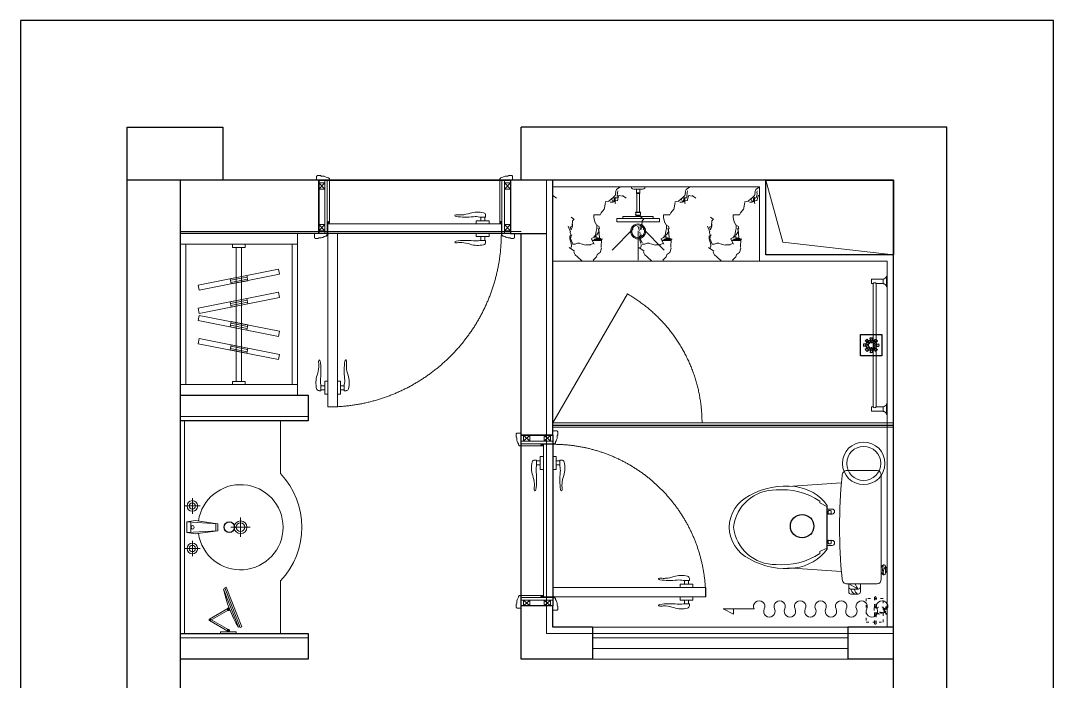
# Model space of a CAD drawing. Header units: millimetres. Extents: x 3162 to 221128, y -144913 to 11496.
# Drawn here: x 47047 to 51897, y -61372 to -58268 of the extents above; entities that cross this region are included whole.
import ezdxf
from ezdxf.xclip import XClip

# ---------------------------------------------------------------- set-up
doc = ezdxf.new("R2010")
doc.units = ezdxf.units.MM
doc.header["$LTSCALE"] = 10
doc.header["$XCLIPFRAME"] = 2
for name, pattern in [('ACAD_ISO03W100', [30, 12, -18]), ('DASH', [8.89, 6.35, -2.54]), ('DOTE', [61.468, 50.8, -5.08, 0.508, -5.08]), ('HIDDEN', [9.525, 6.35, -3.175])]:
    doc.linetypes.add(name, pattern=pattern)
doc.layers.get('Defpoints').update_dxf_attribs({"color": 250})
for name, color, linetype, lineweight in [('FC-Doorsill【门槛线】', 8, 'Continuous', 0), ('FC-Material【地坪分割线】', 138, 'Continuous', 0), ('FF-Complete【墙体完成线】', 6, 'Continuous', 0), ('FF-Curtain【平面窗帘】', 32, 'Continuous', 0), ('FF-Door【门】', 51, 'Continuous', 0), ('FF-FIXT【洁具】', 31, 'Continuous', 0), ('FF-MT【门套】', 20, 'Continuous', 0), ('FF-Win【窗】', 132, 'Continuous', 0), ('FF-【活动成品家具】', 51, 'Continuous', 0), ('Fine【细线】', 250, 'Continuous', 0), ('Hidden【虚线】', 136, 'DASH', 0)]:
    doc.layers.add(name, color=color, linetype=linetype, lineweight=lineweight)
for name, color, linetype in [('SYMBOL【符号】', 136, 'Continuous'), ('WALL_NEW【新建墙体】', 4, 'Continuous'), ('WALL【墙体】', 7, 'Continuous'), ('图层5', 251, 'Continuous'), ('屋面', 4, 'Continuous')]:
    doc.layers.add(name, color=color, linetype=linetype)

# ---------------------------------------------------------------- blocks, each defined once
blk = doc.blocks.new('马桶平面15')
at = {"color": 251}
for p, q in [((-164.1, 735.1), (-187.7, 735.1)), ((-182.4, 735.2), (-182.4, 743.3)), ((-175.9, 735.1), (-175.9, 743.3)), ((-168.6, 743.3), (-168.6, 735.1))]:
    blk.add_line(p, q, dxfattribs=at)
for points in [[(-171.3, 714.9, 0.288575), (-152.8, 725.1, 0.464141), (-158.6, 735.1), (-164.1, 735.1), (-164.1, 743.3), (-187.7, 743.3), (-187.7, 743.3), (-187.7, 735.1), (-193.2, 735.1, 0.464141), (-199, 725.1, 0.288575), (-180.5, 714.9)], [(-61.5, 462.9), (-61.5, 484.4, -1), (-38, 484.4), (-38, 480.5)], [(109.7, 462.9), (109.7, 484.4, 1), (86.2, 484.4), (86.2, 480.5)], [(26.7, 460.2), (121.9, 460.2), (138.7, 426.6), (147.1, 426.6, -0.17108), (199.3, 221.2, -0.383832), (24.1, 20.6, -0.383832), (-151.1, 221.2, -0.17108), (-98.9, 426.6), (-90.5, 426.6), (-73.7, 460.2), (121.9, 460.2)]]:
    blk.add_lwpolyline(points, format="xyb", dxfattribs=at)
for points in [[(24.1, 519.2, -0.023855), (-216.9, 530.8, -0.42765), (-242.5, 555.3), (-242.5, 695.1, -0.382307), (-220.4, 714.9), (24.1, 714.9), (268.6, 714.9, -0.382307), (290.7, 695.1), (290.7, 555.3, -0.42765), (265.1, 530.8, -0.023855)], [(24.1, 0, -0.272339), (-125.1, 96, -0.163159), (-166.6, 310.4, -0.20934), (-78.5, 461.5), (24.1, 461.5), (126.7, 461.5, -0.20934), (214.8, 310.4, -0.163159), (173.3, 96, -0.272339)]]:
    blk.add_lwpolyline(points, format="xyb", close=True)
for points in [[(-242.5, 617.1), (-242.5, 562.2), (-279.9, 562.2, -0.414214), (-289.9, 572.2), (-289.9, 607.1, -0.414214), (-279.9, 617.1)], [(-242.5, 617.1), (-242.5, 562.2), (-256.2, 562.2, -0.414214), (-266.2, 572.2), (-266.2, 607.1, -0.414214), (-256.2, 617.1)], [(-54.5, 475.5), (-54.5, 470.3, 0.414214), (-49.5, 465.3), (-38.7, 465.3, 0.58538), (-38.5, 470.3), (-38.5, 475.5, 0.58538), (-38.7, 480.5), (-49.5, 480.5, 0.414214)], [(102.7, 475.5), (102.7, 470.3, -0.414214), (97.7, 465.3), (86.9, 465.3, -0.58538), (86.7, 470.3), (86.7, 475.5, -0.58538), (86.9, 480.5), (97.7, 480.5, -0.414214)]]:
    blk.add_lwpolyline(points, format="xyb", close=True, dxfattribs=at)
for points in [[(-184.4, 527.9), (-167.1, 275.7)], [(232.6, 527.9), (215.3, 275.7)]]:
    blk.add_lwpolyline(points)
for centre, radius, start, end in [((-185.1, 755.7), 31.4, 242.8818, 319.142), ((-173.5, 774.1), 53.1, 240.7977, 292.8926), ((-262.7, 600.1), 28.1, 165.5916, 262.7603), ((-267.7, 612.3), 22.8, 193.4235, 273.8412), ((-231.7, 638.1), 46.4, 221.9148, 256.4413), ((180.7, 814.1), 492.5, 204.8643, 210.765)]:
    blk.add_arc(centre, radius, start, end, dxfattribs=at)
blk = doc.blocks.new('花洒平面')
at = {"color": 8}
for p, q in [((0, 207.8), (0, 345.7)), ((-23.2, 198.2), (-122.7, 297.6)), ((23.2, 198.2), (122.7, 297.6)), ((100, 150), (-100, 150)), ((11, 121.4), (-11, 121.4)), ((10, 139.4), (-10, 139.4)), ((9.5, 133.4), (-9.5, 133.4)), ((7.6, 138.4), (-7.5, 138.4)), ((6, 119.4), (-6, 119.4)), ((-8.5, 12), (8.5, 12)), ((-6.5, 32), (6.5, 32))]:
    blk.add_line(p, q, dxfattribs=at)
blk.add_lwpolyline([(11, 131.4, 0.992115), (11, 133.4), (9.5, 133.4, 0.130917), (7.6, 138.4), (9.5, 138.4, 0.413995), (10, 139.4), (71.3, 139.4), (71.3, 150), (100, 150), (100, 165), (-100, 165), (-100, 150), (-71.3, 150), (-71.3, 139.4), (-10, 139.4, 0.413995), (-9.5, 138.4), (-7.5, 138.4, 0.130917), (-9.5, 133.4), (-11, 133.4, 0.992115), (-11, 131.4, 0.003958), (-11, 131.4, 0.080962), (-11, 121.4, 1), (-11, 119.4), (-6, 119.4), (-6, 32), (-6.5, 32, 0.414214), (-8.5, 30), (-8.5, 12), (-21, 12, 0.261972), (-31, 7), (-31, 0), (31, 0), (31, 7, 0.261972), (21, 12), (8.5, 12), (8.5, 30, 0.414214), (6.5, 32), (6, 32), (6, 119.4), (11, 119.4, 1), (11, 121.4, 0.080962), (11, 131.4)], format="xyb")
blk.add_lwpolyline([(8.5, 30, -0.375464), (2.6, 29, 0.238002), (-2.6, 29, -0.375464), (-8.5, 30)], format="xyb", dxfattribs=at)
for radius in [35, 30]:
    blk.add_circle((0, 210), radius, dxfattribs=at)
blk = doc.blocks.new('DOORBLK101')
blk.add_line((-0.5, 0), (0, 0.866))
at = {"color": 8, "linetype": 'HIDDEN', "ltscale": 10}
blk.add_arc((-0.5, 0), 1, 0, 60, dxfattribs=at)
blk = doc.blocks.new('海龙工具_2009110106373373')
at = {"linetype": 'ACAD_ISO03W100', "ltscale": 0.1}
for p, q in [((-16.7, 0), (16.7, 0)), ((-16.7, -5.8), (-16.7, 0)), ((16.7, -5.8), (16.7, 0)), ((-16.7, -5.8), (16.7, -5.8)), ((-9.5, -11.1), (9.5, -11.1)), ((-7.9, -13.8), (7.9, -13.8)), ((-6.9, -13.8), (-6.9, -11.1)), ((6.9, -13.8), (6.9, -11.1))]:
    blk.add_line(p, q, dxfattribs=at)
at = {"color": 8, "linetype": 'ACAD_ISO03W100', "ltscale": 0.1}
for p, q in [((-16.7, -4.4), (16.7, -4.4)), ((-6.6, -13.8), (-6.6, -11.1)), ((-6.1, -13.8), (-6.1, -11.1)), ((-2.5, -13.8), (-2.5, -11.1)), ((5.6, -13.8), (5.6, -11.1)), ((5.9, -13.8), (5.9, -11.1)), ((6.4, -13.8), (6.4, -11.1)), ((7, -33.3), (9.2, -33.3)), ((7.8, -20.3), (11.9, -22.7))]:
    blk.add_line(p, q, dxfattribs=at)
blk.add_lwpolyline([(-55.5, -96.8), (55.2, -96.8), (55.2, -17.4), (-55.5, -17.4)], close=True, dxfattribs=at)
at = {"linetype": 'ACAD_ISO03W100', "ltscale": 0.1}
for points in [[(-11.7, -43.8), (-11.7, -59.9), (11.7, -59.9), (11.7, -43.8)], [(-61.4, -51), (-17.6, -51)], [(-17.6, -57.8), (-61.4, -57.8)], [(-11.7, -49.5), (-17.6, -49.5), (-17.6, -58.8), (-11.7, -58.8)], [(11.7, -49.5), (17.6, -49.5), (17.6, -58.8), (11.7, -58.8)], [(61.4, -51), (17.6, -51)], [(17.6, -57.8), (61.4, -57.8)]]:
    blk.add_lwpolyline(points, dxfattribs=at)
at = {"color": 8, "linetype": 'ACAD_ISO03W100', "ltscale": 0.1}
for points in [[(-17.6, -56.1), (-64.4, -56.1)], [(-17.6, -56.7), (-64, -56.7)], [(17.6, -56.1), (64.4, -56.1)], [(17.6, -56.7), (64, -56.7)]]:
    blk.add_lwpolyline(points, dxfattribs=at)
at = {"linetype": 'ACAD_ISO03W100', "ltscale": 0.1}
for centre, radius, start, end in [((0, -30), 18.1, 116.1175, 63.8825), ((-20.9, -14.2), 11.8, 15.3828, 45.4987), ((20.9, -14.2), 11.8, 134.5013, 164.6172), ((-61.4, -54.4), 3.41, 90, 270), ((61.4, -54.4), 3.41, 270, 90)]:
    blk.add_arc(centre, radius, start, end, dxfattribs=at)
at = {"color": 8, "linetype": 'ACAD_ISO03W100', "ltscale": 0.1}
for centre, radius, start, end in [((-15.3, -11.8), 11.2, 3.7227, 32.4859), ((-22.2, -12.5), 18.8, 4.2436, 20.7431), ((14.7, -12.4), 11.2, 143.8042, 173.1553), ((16.9, -14.2), 11.8, 134.5013, 164.6172), ((21.6, -18.2), 16.8, 132.4216, 154.9263), ((0.7, -26.4), 9.31, 311.8793, 40.3803), ((0.9, -25.5), 11.4, 317.035, 14.508)]:
    blk.add_arc(centre, radius, start, end, dxfattribs=at)
blk = doc.blocks.new('海龙_05069869')
at = {"layer": 'FF-FIXT【洁具】'}
blk.add_circle((0, 0), 100, dxfattribs=at)
at = {"layer": 'FF-FIXT【洁具】', "color": 9}
blk.add_circle((0, 0), 80, dxfattribs=at)
blk = doc.blocks.new('海龙工具_毛巾架平面')
at = {"linetype": 'ByBlock', "lineweight": 0}
for p, q in [((-323.6, 0.4), (-323.6, 4.4)), ((-275.6, 0.4), (-275.6, 4.4)), ((276.4, 0.4), (276.4, 4.4)), ((324.4, 0.4), (324.4, 4.4))]:
    blk.add_line(p, q, dxfattribs=at)
for points in [[(-289.6, 66.9), (-289.6, 74.4), (-309.6, 74.4), (-309.6, 20.4)], [(290.4, 66.9), (-289.6, 66.9)], [(-289.6, 20.2), (-289.6, 51.9)], [(-289.6, 51.9), (290.4, 51.9)], [(310.4, 20.2), (310.4, 74.4), (290.4, 74.4), (290.4, 66.9)], [(290.4, 51.9), (290.4, 20.4)]]:
    blk.add_lwpolyline(points)
for points in [[(-324.6, 4.4, 0.406293), (-310.6, 20.4), (-288.6, 20.4, 0.411692), (-274.6, 4.4)], [(275.4, 4.4, 0.406293), (289.4, 20.4), (311.4, 20.4, 0.411692), (325.4, 4.4)]]:
    blk.add_lwpolyline(points, format="xyb", dxfattribs=at)
for points in [[(-274.6, 0.4), (-274.6, 4.4), (-324.6, 4.4), (-324.6, 0.4)], [(325.4, 0.4), (325.4, 4.4), (275.4, 4.4), (275.4, 0.4)]]:
    blk.add_lwpolyline(points, close=True, dxfattribs=at)
at = {"color": 250}
for centre, start, end in [((-284.3, 59.4), 125.0015, 234.9985), ((285.2, 59.4), 305.0015, 54.9985)]:
    blk.add_arc(centre, 9.16, start, end, dxfattribs=at)
blk = doc.blocks.new('卫_毛巾架')
blk.add_blockref('海龙工具_毛巾架平面', (0, -0.4))
blk = doc.blocks.new('洗手台40')
at = {"color": 8}
for p, q in [((231.3, 300), (158.3, 300)), ((194.8, 336.5), (194.8, 263.5)), ((-31.3, 245.1), (-31.3, 154.9)), ((13.8, 200), (-76.3, 200)), ((182.2, 231.4), (74.6, 216.7)), ((221.1, 225), (74.6, 216.7)), ((74.6, 216.7), (74.6, 200)), ((74.6, 183.3), (74.6, 200)), ((84.7, 217.2), (84.7, 200)), ((84.7, 182.8), (84.7, 200)), ((221.1, 225), (182.2, 231.4)), ((201.4, 223.9), (201.4, 200)), ((201.4, 176.1), (201.4, 200)), ((221.1, 225), (221.1, 200)), ((221.1, 175), (221.1, 200)), ((221.1, 175), (74.6, 183.3)), ((182.2, 168.6), (74.6, 183.3)), ((221.1, 175), (182.2, 168.6)), ((231.3, 100), (158.3, 100)), ((194.8, 136.5), (194.8, 63.5))]:
    blk.add_line(p, q, dxfattribs=at)
for centre, radius in [((194.8, 300), 25), ((194.8, 300), 15), ((-31.3, 200), 30), ((-31.3, 200), 20), ((194.8, 100), 25), ((194.8, 100), 15)]:
    blk.add_circle(centre, radius, dxfattribs=at)
blk.add_arc((-31.3, 200), 200, 8.4238, 351.5762)
for centre, start, end in [((194, 201.2), 350.5252, 189.4748), ((194, 198.8), 170.5252, 9.4748)]:
    blk.add_arc(centre, 7.19, start, end, dxfattribs=at)
blk = doc.blocks.new('刮须镜平面')
at = {"color": 0, "ltscale": 0.4}
for p, q in [((-118.2, 1.9), (-68.3, 88.4)), ((-61.6, 84.6), (-111.6, -1.9)), ((-68.3, 84.6), (-18.3, -1.9)), ((-11.7, 1.9), (-61.6, 88.4)), ((-218.4, 9.3), (-215.7, 16.4)), ((-32.2, -63), (-218.4, 9.3)), ((-215.7, 16.4), (-29.4, -55.8)), ((-212.1, 15), (-209.3, 22.2)), ((-209.3, 22.2), (-30.2, -47.3)), ((-122.3, -3.3), (-120.3, 2.1)), ((-9.2, 5.8), (-15, 5.8)), ((-9.2, 36.5), (0, 36.5)), ((-9.2, -36.5), (-9.2, 36.5)), ((0, 36.5), (0, -36.5)), ((-111.6, -7.5), (-109.5, -2.1)), ((-33, -54.4), (-30.2, -47.3)), ((-9.2, -5.8), (-15, -5.8)), ((0, -36.5), (-9.2, -36.5)), ((-29.4, -55.8), (-32.2, -63))]:
    blk.add_line(p, q, dxfattribs=at)
for centre in [(-64.9, 86.5), (-114.9, 0), (-15, 0)]:
    blk.add_circle(centre, 3.07, dxfattribs=at)
for centre, radius, start, end in [((-64.9, 86.5), 3.84, 30, 210), ((-64.9, 86.5), 3.84, 330, 150), ((-335.4, -568.2), 603.7, 59.6373, 77.9472), ((-114.9, 0), 5.76, 338.7922, 158.7922), ((-114.9, 0), 3.84, 150, 330), ((-15, 0), 5.76, 90, 270), ((-15, 0), 3.84, 210, 30)]:
    blk.add_arc(centre, radius, start, end, dxfattribs=at)
blk = doc.blocks.new('dsfdsdgds')
at = {"layer": '图层5'}
for p, q in [((372347.6, 3771.9), (372329.2, 3784.8)), ((372350.7, 3775), (372337.8, 3793.4)), ((372355.7, 3777.1), (372351.8, 3799.2)), ((372360, 3777.1), (372363.9, 3799.2)), ((372365.1, 3775), (372377.9, 3793.4)), ((372368.2, 3771.9), (372386.5, 3784.8)), ((372345.5, 3766.9), (372323.4, 3770.8)), ((372345.5, 3762.5), (372323.4, 3758.6)), ((372347.6, 3757.5), (372329.2, 3744.6)), ((372350.7, 3754.4), (372337.8, 3736)), ((372355.7, 3752.3), (372351.8, 3730.2)), ((372360, 3752.3), (372363.9, 3730.2)), ((372365.1, 3754.4), (372377.9, 3736)), ((372368.2, 3757.5), (372386.5, 3744.6)), ((372370.2, 3766.9), (372392.3, 3770.8)), ((372370.2, 3762.5), (372392.3, 3758.6))]:
    blk.add_line(p, q, dxfattribs=at)
for radius, start, end in [(35, 125, 145), (35, 80, 100), (35, 35, 55), (35, 170, 190), (35, 215, 235), (12.6, 170, 190), (12.6, 125, 145), (12.6, 215, 235), (12.6, 80, 100), (12.6, 260, 280), (12.6, 35, 55), (12.6, 305, 325), (12.6, 350, 10), (35, 305, 325), (35, 350, 10), (35, 260, 280)]:
    blk.add_arc((372357.9, 3764.7), radius, start, end, dxfattribs=at)
at = {"layer": '屋面'}
blk.add_lwpolyline([(372307.9, 3714.7), (372407.9, 3714.7), (372407.9, 3814.7), (372307.9, 3814.7)], close=True, dxfattribs=at)
blk = doc.blocks.new('*U803', base_point=(20486.2, -29895.8))
for points in [[(20536.2, -30445.8), (20486.2, -30445.8), (20486.2, -29895.8), (20536.2, -29895.8)], [(21196.2, -29895.8), (21246.2, -29895.8), (21246.2, -30445.8), (21196.2, -30445.8)]]:
    blk.add_lwpolyline(points, close=True)
for points in [[(20536.2, -29895.8), (21196.2, -29895.8)], [(20536.2, -30445.8), (21196.2, -30445.8)]]:
    blk.add_lwpolyline(points)
at = {"color": 0}
for points in [[(20536.2, -29920.8), (21196.2, -29920.8)], [(20536.2, -30420.8), (21196.2, -30420.8)]]:
    blk.add_lwpolyline(points, dxfattribs=at)
at = {"color": 0, "linetype": 'DASH', "ltscale": 24}
for points in [[(20653.5, -30357.1), (20728.6, -29979.5), (20753.2, -29984.4), (20678.1, -30362)], [(20762.1, -30357.1), (20837.2, -29979.5), (20861.7, -29984.4), (20786.6, -30362)], [(20895.2, -29979.5), (20970.3, -30357.1), (20945.8, -30362), (20870.7, -29984.4)], [(21003.8, -29979.5), (21078.9, -30357.1), (21054.4, -30362), (20979.3, -29984.4)], [(20683.3, -30207.6), (20698.9, -30129.1), (20723.4, -30134), (20707.8, -30212.4)], [(20690.6, -30209), (20706.3, -30130.6), (20716.1, -30132.5), (20700.5, -30211)], [(20791.9, -30207.6), (20807.5, -30129.1), (20832, -30134), (20816.4, -30212.4)], [(20799.2, -30209), (20814.8, -30130.6), (20824.6, -30132.5), (20809, -30211)], [(20925, -30129.1), (20940.6, -30207.6), (20916, -30212.4), (20900.4, -30134)], [(20917.6, -30130.6), (20933.2, -30209), (20923.4, -30211), (20907.8, -30132.5)], [(21033.5, -30129.1), (21049.1, -30207.6), (21024.6, -30212.4), (21009, -30134)], [(21026.2, -30130.6), (21041.8, -30209), (21032, -30211), (21016.4, -30132.5)]]:
    blk.add_lwpolyline(points, close=True, dxfattribs=at)
at = {"color": 0}
for points in [[(20551.2, -30200.8), (20536.2, -30200.8), (20536.2, -30140.8), (20551.2, -30140.8)], [(21181.2, -30140.8), (21196.2, -30140.8), (21196.2, -30200.8), (21181.2, -30200.8)], [(21181.2, -30140.8), (21196.2, -30140.8), (21196.2, -30200.8), (21181.2, -30200.8)]]:
    blk.add_lwpolyline(points, close=True, dxfattribs=at)
at = {"color": 0, "linetype": 'DASH', "ltscale": 24}
for points in [[(20551.2, -30158.3), (21181.2, -30158.3)], [(20551.2, -30183.3), (21181.2, -30183.3)]]:
    blk.add_lwpolyline(points, dxfattribs=at)
blk = doc.blocks.new('门套线03')
at = {"ltscale": 100}
blk.add_lwpolyline([(60, 0), (60, 19.7, -0.339185), (56.6, 23.1), (42, 23.1, -0.360475), (38.5, 19.7), (29.2, 19.7, 0.137802), (14.5, 14.7, -0.16589), (3.4, 11.9), (3.4, 8.7), (0, 8.7), (0, 0)], format="xyb", close=True, dxfattribs=at)
blk = doc.blocks.new('HL_Door_Hinge')
at = {"color": 0, "linetype": 'DOTE', "ltscale": 0.04}
for p, q in [((-4, 3), (4, 3)), ((0, -1), (0, 7))]:
    blk.add_line(p, q, dxfattribs=at)
at = {"color": 0, "linetype": 'DASH', "ltscale": 5}
for p, q in [((-2, -26), (-2, 0.8)), ((-0.5, -26), (-0.5, 0)), ((0.5, -26), (0.5, 0)), ((2, -26), (2, 0.8)), ((-0.5, -26), (-2, -26)), ((0.5, -26), (2, -26))]:
    blk.add_line(p, q, dxfattribs=at)
for radius in [3, 2]:
    blk.add_circle((0, 3), radius, dxfattribs=at)
blk = doc.blocks.new('HL_Door_Seal')
at = {"color": 0}
for p, q in [((5, 0), (-5, 0)), ((-1, 6), (-0.5, 6.5)), ((-1, 6), (-0.5, 6)), ((-1, 5.5), (-0.5, 6)), ((-1, 5.5), (-0.5, 5.5)), ((-1, 5), (-0.5, 5.5)), ((-1, 4.5), (-0.5, 5)), ((-1, 5), (-0.5, 5)), ((-1, 4.5), (-0.5, 4.5)), ((-1, 4), (-0.5, 4.5)), ((-1, 4), (-0.5, 4)), ((-1, 3.5), (-0.5, 4)), ((-1, 3.5), (-0.5, 3.5)), ((-1, 3), (-0.5, 3.5)), ((-1, 3), (-0.5, 3)), ((-1, 2.5), (-0.5, 3)), ((-1, 2.5), (-0.5, 2.5)), ((-1, 2), (-0.5, 2.5)), ((-1, 2), (-0.5, 2)), ((-1, 1.5), (-0.5, 2)), ((-1, 1.5), (-0.5, 1.5)), ((-1, 1), (-0.5, 1.5)), ((-1, 1), (-0.5, 1)), ((-1, 0.5), (-0.5, 1)), ((-1, 0.5), (-0.5, 0.5)), ((-1, 0), (-0.5, 0.5)), ((-0.5, 6.5), (0.5, 6.5)), ((1, 6), (0.5, 6.5)), ((1, 6), (0.5, 6)), ((1, 5.5), (0.5, 6)), ((1, 5.5), (0.5, 5.5)), ((1, 5), (0.5, 5.5)), ((1, 5), (0.5, 5)), ((1, 4.5), (0.5, 5)), ((1, 4.5), (0.5, 4.5)), ((1, 4), (0.5, 4.5)), ((1, 4), (0.5, 4)), ((1, 3.5), (0.5, 4)), ((1, 3.5), (0.5, 3.5)), ((1, 3), (0.5, 3.5)), ((1, 3), (0.5, 3)), ((1, 2.5), (0.5, 3)), ((1, 2.5), (0.5, 2.5)), ((1, 2), (0.5, 2.5)), ((1, 2), (0.5, 2)), ((1, 1.5), (0.5, 2)), ((1, 1.5), (0.5, 1.5)), ((1, 1), (0.5, 1.5)), ((1, 1), (0.5, 1)), ((1, 0.5), (0.5, 1)), ((1, 0.5), (0.5, 0.5)), ((1, 0), (0.5, 0.5))]:
    blk.add_line(p, q, dxfattribs=at)
blk.add_lwpolyline([(-3.9, -1, 0.774597), (3.9, -1)], format="xyb", close=True, dxfattribs=at)
blk.add_arc((0, 0), 5, 180, 0.0005, dxfattribs=at)
blk = doc.blocks.new('门把手02')
at = {"color": 250}
for p, q in [((-30.4, 14.6), (-15.2, 14.6)), ((-30.4, 0), (-30.4, 14.6)), ((30.4, 0), (-30.4, 0)), ((-15.2, 14.6), (19.6, 14.6)), ((-15.2, 14.6), (19.6, 14.6)), ((-13.5, 32.2), (-13.5, 40.9)), ((12.9, 32.2), (-13.5, 32.2)), ((-9.4, 14.6), (-9.4, 32.2)), ((9.4, 14.6), (9.4, 32.2)), ((19.6, 14.6), (30.4, 14.6)), ((30.4, 14.6), (30.4, 0))]:
    blk.add_line(p, q, dxfattribs=at)
at = {"color": 250, "extrusion": (0, 0, -1)}
for centre, major_axis, start_param, end_param in [((-1.3, 40.9), (-8.59, 8.59), 5.497787, 6.813202), ((23.4, -64.1), (-0.1, 120), -0.233047, 0.306451), ((107.8, 189.2), (1.8, 147), 3.194781, 3.464277), ((12.9, 37.2), (3.58, 3.58), 2.124304, 2.356194), ((33.8, -51.4), (0, 86), -0.231441, 0.114669), ((79.3, 368.4), (-0.1, 336.3), 3.005111, 3.247916), ((105.2, 172), (-91.7, 91.7), 3.813778, 3.981187), ((122.5, 24), (-13.7, 13.7), 0.647464, 1.248663), ((124, 43.6), (5.92, 5.92), 1.238085, 2.228964), ((130.6, 40.4), (-0.729, 0.729), 1.325662, 2.819982)]:
    blk.add_ellipse(centre, major_axis=major_axis, ratio=1, start_param=start_param, end_param=end_param, dxfattribs=at)
blk = doc.blocks.new('hld_1_819.978_250_门把手02_门套线03_45_0_0_3_40_0_1_1')
at = {"layer": 'FC-Doorsill【门槛线】'}
for p, q in [((-0.5, 0.1389), (0.5, 0.1389)), ((-0.5, -0.1389), (0.5, -0.1389))]:
    blk.add_line(p, q, dxfattribs=at)
at = {"layer": 'FF-Door【门】'}
blk.add_lwpolyline([(-0.4528, 0.1389), (-0.4028, 0.1389), (-0.4028, 1.0444), (-0.4528, 1.0444)], close=True, dxfattribs=at)
at = {"layer": 'FF-Door【门】', "color": 250, "linetype": 'ACAD_ISO03W100', "ltscale": 0.104167}
blk.add_lwpolyline([(-0.4528, 0.1389), (0.4528, 0.1389), (0.4528, 0.0889), (-0.4528, 0.0889)], close=True, dxfattribs=at)
at = {"layer": 'FF-Door【门】', "color": 8, "linetype": 'HIDDEN', "ltscale": 60}
blk.add_arc((-0.4528, 0.1389), 0.9056, 0, 90, dxfattribs=at)
at = {"layer": 'FF-MT【门套】', "color": 250}
for p, q in [((-0.4689, 0.1256), (-0.5, 0.0922)), ((-0.4689, 0.0922), (-0.5, 0.1256)), ((0.4689, 0.1256), (0.5, 0.0922)), ((0.4689, 0.0922), (0.5, 0.1256)), ((-0.5, -0.0922), (-0.4689, -0.1256)), ((-0.5, -0.1256), (-0.4689, -0.0922)), ((0.5, -0.0922), (0.4689, -0.1256)), ((0.5, -0.1256), (0.4689, -0.0922))]:
    blk.add_line(p, q, dxfattribs=at)
for points in [[(-0.5, 0.1389), (-0.4689, 0.1389), (-0.4689, 0.1256), (-0.5, 0.1256)], [(-0.4689, 0.1256), (-0.4689, 0.0922), (-0.5, 0.0922), (-0.5, 0.1256)], [(-0.4689, 0.1389), (-0.4556, 0.1389), (-0.4556, -0.1389), (-0.4689, -0.1389)], [(0.4689, 0.1389), (0.4556, 0.1389), (0.4556, -0.1389), (0.4689, -0.1389)], [(0.5, 0.1389), (0.4689, 0.1389), (0.4689, 0.1256), (0.5, 0.1256)], [(0.4689, 0.1256), (0.4689, 0.0922), (0.5, 0.0922), (0.5, 0.1256)], [(-0.5, -0.0922), (-0.5, -0.1256), (-0.4689, -0.1256), (-0.4689, -0.0922)], [(0.5, -0.0922), (0.5, -0.1256), (0.4689, -0.1256), (0.4689, -0.0922)], [(-0.5, -0.1389), (-0.4689, -0.1389), (-0.4689, -0.1256), (-0.5, -0.1256)], [(0.5, -0.1389), (0.4689, -0.1389), (0.4689, -0.1256), (0.5, -0.1256)]]:
    blk.add_lwpolyline(points, close=True, dxfattribs=at)
at = {"layer": 'FF-MT【门套】'}
for points in [[(-0.5, 0.1389), (-0.4556, 0.1389), (-0.4556, 0.0833), (-0.4444, 0.0833), (-0.4444, -0.1389), (-0.5, -0.1389)], [(0.5, 0.1389), (0.4556, 0.1389), (0.4556, 0.0833), (0.4444, 0.0833), (0.4444, -0.1389), (0.5, -0.1389)]]:
    blk.add_lwpolyline(points, close=True, dxfattribs=at)
at = {"layer": 'FF-Door【门】', "color": 250, "yscale": 0.001111138856807, "zscale": 0.001111138856807}
for name, p, xscale, rotation in [('门把手02', (-0.4528, 0.9444), -0.001111138856807, 90.00000000000593), ('门把手02', (-0.4028, 0.9444), 0.001111138856807, 270.0000000000178), ('HL_Door_Seal', (-0.45, 0.0833), 0.001111138856807, 180.0000000000119), ('HL_Door_Seal', (0.45, 0.0833), -0.001111138856807, 180)]:
    blk.add_blockref(name, p, dxfattribs=dict(at, xscale=xscale, rotation=rotation))
at = {"layer": 'FF-Door【门】', "color": 250, "zscale": 0.001111138856807}
for name, p, xscale, yscale in [('门把手02', (0.3556, 0.1389), -0.001111138856807, 0.001111138856807), ('HL_Door_Hinge', (-0.4542, 0.1389), 0.001111138856807, 0.001111138856807), ('门把手02', (0.3556, 0.0889), -0.001111138856807, -0.001111138856807)]:
    blk.add_blockref(name, p, dxfattribs=dict(at, xscale=xscale, yscale=yscale))
at = {"layer": 'FF-MT【门套】', "zscale": 0.001111138856807}
for p, xscale, yscale in [((-0.4556, 0.1389), -0.001111138856807, 0.001111138856807), ((0.4556, 0.1389), 0.001111138856807, 0.001111138856807), ((-0.4444, -0.1389), -0.001111138856807, -0.001111138856807), ((0.4444, -0.1389), 0.001111138856807, -0.001111138856807)]:
    blk.add_blockref('门套线03', p, dxfattribs=dict(at, xscale=xscale, yscale=yscale))
blk = doc.blocks.new('hlw_3_1200_150')
for p, q in [((-0.5, 0.0625), (0.5, 0.0625)), ((-0.5, -0.0625), (0.5, -0.0625))]:
    blk.add_line(p, q)
at = {"linetype": 'HIDDEN', "ltscale": 15}
for p, q in [((-0.5, 0.0208), (0.5, 0.0208)), ((-0.5, -0.0208), (0.5, -0.0208))]:
    blk.add_line(p, q, dxfattribs=at)
blk = doc.blocks.new('hld_1_722.134_150_门把手02_门套线03_45_0_0_3_40_0_1_1')
at = {"layer": 'FC-Doorsill【门槛线】'}
for p, q in [((-0.5, 0.0935), (0.5, 0.0935)), ((-0.5, -0.0935), (0.5, -0.0935))]:
    blk.add_line(p, q, dxfattribs=at)
at = {"layer": 'FF-Door【门】'}
blk.add_lwpolyline([(-0.447, 0.0935), (-0.3909, 0.0935), (-0.3909, 0.9875), (-0.447, 0.9875)], close=True, dxfattribs=at)
at = {"layer": 'FF-Door【门】', "color": 250, "linetype": 'ACAD_ISO03W100', "ltscale": 0.104167}
blk.add_lwpolyline([(-0.447, 0.0935), (0.447, 0.0935), (0.447, 0.0374), (-0.447, 0.0374)], close=True, dxfattribs=at)
at = {"layer": 'FF-Door【门】', "color": 8, "linetype": 'HIDDEN', "ltscale": 60}
blk.add_arc((-0.447, 0.0935), 0.894, 0, 90, dxfattribs=at)
at = {"layer": 'FF-MT【门套】', "color": 250}
for p, q in [((-0.4651, 0.0785), (-0.5, 0.0411)), ((-0.4651, 0.0411), (-0.5, 0.0785)), ((0.4651, 0.0785), (0.5, 0.0411)), ((0.4651, 0.0411), (0.5, 0.0785)), ((-0.5, -0.0411), (-0.4651, -0.0785)), ((-0.5, -0.0785), (-0.4651, -0.0411)), ((0.5, -0.0411), (0.4651, -0.0785)), ((0.5, -0.0785), (0.4651, -0.0411))]:
    blk.add_line(p, q, dxfattribs=at)
for points in [[(-0.5, 0.0935), (-0.4651, 0.0935), (-0.4651, 0.0785), (-0.5, 0.0785)], [(-0.4651, 0.0785), (-0.4651, 0.0411), (-0.5, 0.0411), (-0.5, 0.0785)], [(-0.4651, 0.0935), (-0.4501, 0.0935), (-0.4501, -0.0935), (-0.4651, -0.0935)], [(0.4651, 0.0935), (0.4501, 0.0935), (0.4501, -0.0935), (0.4651, -0.0935)], [(0.5, 0.0935), (0.4651, 0.0935), (0.4651, 0.0785), (0.5, 0.0785)], [(0.4651, 0.0785), (0.4651, 0.0411), (0.5, 0.0411), (0.5, 0.0785)], [(-0.5, -0.0411), (-0.5, -0.0785), (-0.4651, -0.0785), (-0.4651, -0.0411)], [(0.5, -0.0411), (0.5, -0.0785), (0.4651, -0.0785), (0.4651, -0.0411)], [(-0.5, -0.0935), (-0.4651, -0.0935), (-0.4651, -0.0785), (-0.5, -0.0785)], [(0.5, -0.0935), (0.4651, -0.0935), (0.4651, -0.0785), (0.5, -0.0785)]]:
    blk.add_lwpolyline(points, close=True, dxfattribs=at)
at = {"layer": 'FF-MT【门套】'}
for points in [[(-0.5, 0.0935), (-0.4501, 0.0935), (-0.4501, 0.0312), (-0.4377, 0.0312), (-0.4377, -0.0935), (-0.5, -0.0935)], [(0.5, 0.0935), (0.4501, 0.0935), (0.4501, 0.0312), (0.4377, 0.0312), (0.4377, -0.0935), (0.5, -0.0935)]]:
    blk.add_lwpolyline(points, close=True, dxfattribs=at)
at = {"layer": 'FF-Door【门】', "color": 250, "yscale": 0.001246673720702, "zscale": 0.001246673720702}
for name, p, xscale, rotation in [('门把手02', (-0.447, 0.8753), -0.001246673720702, 90.00000000000593), ('门把手02', (-0.3909, 0.8753), 0.001246673720702, 270.0000000000178), ('HL_Door_Seal', (-0.4439, 0.0312), 0.001246673720702, 180.0000000000119), ('HL_Door_Seal', (0.4439, 0.0312), -0.001246673720702, 180)]:
    blk.add_blockref(name, p, dxfattribs=dict(at, xscale=xscale, rotation=rotation))
at = {"layer": 'FF-Door【门】', "color": 250, "zscale": 0.001246673720702}
for name, p, xscale, yscale in [('门把手02', (0.3379, 0.0935), -0.001246673720702, 0.001246673720702), ('HL_Door_Hinge', (-0.4486, 0.0935), 0.001246673720702, 0.001246673720702), ('门把手02', (0.3379, 0.0374), -0.001246673720702, -0.001246673720702)]:
    blk.add_blockref(name, p, dxfattribs=dict(at, xscale=xscale, yscale=yscale))
at = {"layer": 'FF-MT【门套】', "zscale": 0.001246673720702}
for p, xscale, yscale in [((-0.4501, 0.0935), -0.001246673720702, 0.001246673720702), ((0.4501, 0.0935), 0.001246673720702, 0.001246673720702), ((-0.4377, -0.0935), -0.001246673720702, -0.001246673720702), ((0.4377, -0.0935), 0.001246673720702, -0.001246673720702)]:
    blk.add_blockref('门套线03', p, dxfattribs=dict(at, xscale=xscale, yscale=yscale))
blk = doc.blocks.new('海龙_08063430')
at = {"layer": 'FF-FIXT【洁具】'}
h = blk.add_hatch(dxfattribs=at)
h.set_pattern_fill('AA大理石深SC800', color=8, scale=700, style=0, pattern_type=2)
h.set_pattern_definition([(177.769103, (2572702.35, -1702951.014), (-700.00002183, -2.69e-05), [40.03034, -8366.3405]), (28.1136392, (2572682.35, -1702913.616), (700.0000028, 327.23196765), [26.45461, -5529.00824]), (76.6298055, (2572682.35, -1702860.636), (-1.05e-05, 327.2319275), [14.41496, -3012.71901]), (106.992819, (2572685.68, -1702837.26), (6.7e-06, 327.2319222), [11.40566, -2383.78875]), (21.8355897, (2572682.35, -1702813.89), (699.99999517, 327.2319006), [25.13679, -5253.58526]), (17.3096175, (2572685.68, -1702807.66), (700.0000145, 327.231969), [10.47438, -2189.14444]), (162.690382, (2572662.35, -1702949.46), (-700.0000325, 327.231908), [20.94876, -2178.67006]), (125.490837, (2572642.35, -1702943.22), (-4.3e-05, 327.231901), [17.22434, -1188.48149]), (162.690382, (2572632.35, -1702929.2), (-700.0000325, 327.231908), [10.47438, -2189.14444]), (136.925518, (2572622.35, -1702926.08), (-2e-05, 327.23191), [22.8165, -935.47517]), (3.3442344, (2572579.018, -1702912.058), (700.000013, 4.667e-05), [26.71214, -5582.84048]), (10.5914065, (2572562.35, -1702915.174), (1400.000031, 327.2319727), [16.95554, -3543.70772]), (0, (2572552.35, -1702915.17), (700, 327.23194), [10, -689.99994]), (103.370194, (2572682.35, -1702913.616), (-5.48e-05, 327.2319113), [14.41489, -3012.71901]), (90, (2572679, -1702899.6), (700, -4e-14), [10.90773, -316.32419]), (90, (2572679, -1702888.7), (700, -4e-14), [10.90773, -316.32419]), (78.995121, (2572679.02, -1702877.776), (-2.72e-05, 327.2319559), [17.46185, -3649.52189]), (90, (2572682.35, -1702826.35), (700, -4e-14), [12.46598, -314.76592]), (6.6658365, (2572672.35, -1702809.21), (699.9999705, 1.27e-05), [13.42411, -2805.63262]), (160.679045, (2572672.35, -1702809.21), (-699.9999937, 327.231933), [14.12908, -2952.97835]), (47.485996, (2572389.02, -1703014.9), (700.0000005, 654.4639248), [14.79793, -3092.76646]), (6.1571803, (2572399.018, -1703003.995), (2800.00001973, 327.23192843), [43.58473, -9109.2134]), (31.9352432, (2572442.35, -1702999.32), (699.9999716, 327.2319319), [11.78345, -2462.74511]), (19.3209546, (2572452.35, -1702993.09), (699.999996, 327.2319281), [14.12908, -2952.97835]), (8.8568723, (2572465.68, -1702988.41), (699.9999635, 5.46e-05), [20.24134, -2105.10111]), (30.29957, (2572485.684, -1702985.295), (700.0000166, 327.2319738), [15.44284, -3227.55244]), (61.8626245, (2572499.02, -1702977.5), (-3.7e-05, 327.231936), [14.13664, -1470.21231]), (52.9473395, (2572505.684, -1702965.038), (700.00000455, 981.6958246), [33.192334, -6937.19747]), (51.263996, (2572525.684, -1702938.55), (699.999997, 981.6958529), [15.98128, -3340.08304]), (25.054876, (2572535.68, -1702926.08), (700, -3e-06), [36.79571, -735.91427]), (47.485996, (2572569.02, -1702910.5), (700.0000005, 654.4639248), [14.79793, -3092.76646]), (31.9352432, (2572579.02, -1702899.59), (699.9999716, 327.2319319), [11.78345, -2462.74511]), (56.6470201, (2572589.018, -1702893.36), (700.0000012, 981.6958188), [24.25143, -5068.55181]), (90, (2572602.35, -1702873.1), (700, -4e-14), [15.582476, -311.64945]), (47.485996, (2572602.35, -1702857.52), (700.0000005, 654.4639248), [29.59586, -3077.96853]), (47.485996, (2572622.35, -1702835.704), (700.0000005, 654.4639248), [14.79793, -3092.76646]), (19.3209546, (2572632.35, -1702824.796), (699.999996, 327.2319281), [14.12908, -2952.97835]), (56.2378233, (2572645.684, -1702820.12), (699.99996254, 981.69585345), [29.98968, -6267.84088]), (25.054876, (2572465.68, -1702994.64), (700, -3e-06), [14.71827, -757.99171]), (80.6556929, (2572462.35, -1703014.9), (2.62e-05, 327.2319152), [20.52967, -4290.69354]), (160.679045, (2572475.684, -1703019.58), (-699.9999937, 327.231933), [14.12908, -2952.97835]), (148.064756, (2572485.68, -1703025.81), (-699.999967, 327.2319416), [11.78345, -2462.74511]), (115.424913, (2572492.35, -1703039.834), (-700.000029, 1636.1597197), [15.52817, -3245.38277]), (103.370194, (2572495.684, -1703053.86), (-5.48e-05, 327.2319113), [14.41489, -3012.71901]), (144.961427, (2572502.35, -1703058.53), (-700.0000265, 654.4638884), [8.14233, -1701.74844]), (173.334163, (2572515.684, -1703060.09), (-699.9999705, 1.88e-05), [13.42411, -2805.63262]), (158.418473, (2572559.018, -1703077.232), (-4199.99999472, 1636.15974199), [46.60026, -9739.4493]), (78.995121, (2572472.35, -1703075.674), (-2.72e-05, 327.2319559), [17.46185, -3649.52189]), (4.4550498, (2572475.684, -1703058.533), (700.0000104, 4.37e-05), [20.0606, -4192.66778]), (154.945124, (2572495.68, -1703056.97), (-700, -9e-07), [7.35917, -765.35081]), (132.514004, (2572489.02, -1703053.86), (-699.9999993, 654.463926), [14.79793, -3092.76646]), (90, (2572479, -1703042.95), (700, -4e-14), [9.34949, -317.88246]), (142.076999, (2572479.02, -1703033.6), (-700.0000235, 654.463844), [12.67686, -2649.46857]), (125.490837, (2572469.02, -1703025.81), (-4.3e-05, 327.231901), [11.48294, -1194.22296]), (99.344307, (2572462.35, -1703016.46), (-2.57e-05, 327.2319152), [20.5296, -4290.69354]), (90, (2572459, -1703014.9), (700, -4e-14), [18.69897, -308.53291]), (136.925518, (2572459.02, -1703014.9), (-2e-05, 327.23191), [18.2532, -940.03847]), (70.3775316, (2572442.35, -1703011.79), (1.97e-05, 327.231914), [9.92593, -2074.51804]), (175.54495, (2572442.35, -1703011.786), (-700.0000158, -2.36e-05), [40.1212, -4172.60718]), (148.064756, (2573039.02, -1703088.14), (-699.999967, 327.2319416), [23.56697, -2450.96166]), (35.0385725, (2572999.02, -1703083.47), (700.000032, 654.463882), [8.14233, -1701.74844]), (6.6658365, (2573015.684, -1703083.465), (699.9999705, 1.27e-05), [13.42411, -2805.63262]), (162.690382, (2573005.68, -1703091.26), (-700.0000325, 327.231908), [10.47438, -2189.14444]), (64.5750864, (2572992.35, -1703119.305), (699.9999829, 1636.1597424), [31.05627, -3229.8546]), (0, (2572999.02, -1703083.47), (700, 327.23194), [16.666664, -683.33328]), (118.137375, (2573042.35, -1703094.37), (-2.2e-05, 327.231903), [7.06832, -1477.28063]), (157.435521, (2573072.35, -1703106.84), (-699.9999875, 327.23189523), [32.48693, -6789.76837]), (136.925518, (2573079.02, -1703113.07), (-2e-05, 327.23191), [9.1266, -949.16507]), (154.945124, (2573089.02, -1703117.75), (-700, -9e-07), [11.03872, -761.67126]), (49.4476465, (2573022.35, -1703089.7), (700.0000126, 981.6957893), [10.25416, -2143.11958]), (51.263996, (2572799.02, -1702821.68), (699.999997, 981.6958529), [15.98128, -3340.08304]), (136.925518, (2572799.02, -1702821.68), (-2e-05, 327.23191), [9.1266, -949.16507]), (176.655765, (2572792.35, -1702815.447), (-700.00001707, -1.59e-05), [26.71214, -5582.84048]), (106.992819, (2572765.68, -1702813.89), (6.7e-06, 327.2319222), [11.40566, -2383.78875]), (19.3209546, (2572749.02, -1702807.655), (699.999996, 327.2319281), [14.12908, -2952.97835]), (159.49524, (2572765.684, -1702813.89), (-700.0000066, 327.2319549), [17.79407, -3718.95475]), (180, (2572775.7, -1702813.9), (-700, 327.23194), [10, -689.99994]), (22.2465213, (2572739.018, -1702802.98), (700.0000198, 327.23192524), [28.8113, -6021.55701]), (6.6658365, (2572725.684, -1702804.54), (699.9999705, 1.27e-05), [13.42411, -2805.63262]), (52.1215557, (2572895.684, -1703066.324), (700.0000225, 981.6958277), [21.71596, -4538.63158]), (78.995121, (2572909.02, -1703049.184), (-2.72e-05, 327.2319559), [17.46185, -3649.52189]), (162.690382, (2572912.35, -1703032.04), (-700.0000325, 327.231908), [10.47438, -2189.14444]), (164.332014, (2572902.35, -1703028.926), (-1399.9999669, 327.2319563), [17.30988, -3617.75911]), (104.970339, (2572885.684, -1703024.25), (-3.98e-05, 327.2319457), [12.90394, -2696.92402]), (109.622468, (2572882.35, -1703011.79), (-1.74e-05, 327.231914), [9.92593, -2074.51804]), (90, (2572879, -1703002.44), (700, -4e-14), [12.46598, -314.76592]), (25.054876, (2572879.02, -1703005.55), (700, -3e-06), [14.71827, -757.99171]), (166.844039, (2572899.02, -1703010.23), (-699.999993, 327.2319035), [20.53905, -1417.1955]), (0, (2572889.02, -1703010.23), (700, 327.23194), [10, -689.99994]), (15.667986, (2572872.35, -1703014.9), (1399.9999669, 327.2319563), [17.30988, -3617.75911]), (180, (2572889.02, -1703014.9), (-700, 327.23194), [16.666664, -683.33328]), (180, (2572902.35, -1703014.9), (-700, 327.23194), [13.333334, -686.66661]), (61.8626245, (2572899.02, -1703021.14), (-3.7e-05, 327.231936), [7.06832, -1477.28063]), (162.690382, (2572909.02, -1703024.25), (-700.0000325, 327.231908), [10.47438, -2189.14444]), (173.334163, (2572922.35, -1703025.81), (-699.9999705, 1.88e-05), [13.42411, -2805.63262]), (171.143127, (2572932.35, -1703027.37), (-699.9999743, -6e-06), [10.12067, -2115.22178]), (13.15596, (2572742.35, -1702938.55), (699.999983, 327.2319595), [13.6927, -1424.04185]), (146.796701, (2572742.35, -1702938.55), (-1400.0000003, 981.6958516), [19.91878, -4163.01753]), (118.137375, (2572725.68, -1702927.64), (-2.2e-05, 327.231903), [14.13664, -1470.21231]), (90, (2572719, -1702927.64), (700, -4e-14), [12.46598, -314.76592]), (113.162745, (2572719.02, -1702927.64), (-3.44e-05, 327.2319177), [8.47434, -1771.13755]), (75.873987, (2572709.018, -1702946.34), (699.99999423, 2945.08749146), [27.31624, -5709.08807]), (90, (2572709, -1702946.34), (700, -4e-14), [18.69897, -308.53291]), (106.992819, (2572709.02, -1702927.64), (6.7e-06, 327.2319222), [11.40566, -2383.78875]), (90, (2572705.7, -1702954.1), (700, -4e-14), [37.397934, -289.83395]), (95.3136086, (2572705.684, -1702954.13), (-1.335e-05, 327.2319124), [35.99435, -7522.8223]), (83.5762835, (2572699.018, -1702947.898), (3.255e-05, 327.23196893), [29.79375, -6226.89452]), (90, (2572699, -1702947.9), (700, -4e-14), [9.34949, -317.88246]), (76.6298055, (2572699.02, -1702938.55), (-1.05e-05, 327.2319275), [14.41496, -3012.71901]), (103.370194, (2572702.35, -1702924.524), (-5.48e-05, 327.2319113), [14.41489, -3012.71901]), (90, (2572699, -1702937), (700, -4e-14), [26.490205, -300.7417]), (133.553349, (2573002.35, -1703072.56), (-700.0000129, 654.4639115), [19.35087, -4044.33463]), (169.408593, (2573019.02, -1703075.674), (-1400.000041, 327.2319161), [16.95554, -3543.70772]), (6.6658365, (2572992.35, -1703080.35), (699.9999705, 1.27e-05), [13.42411, -2805.63262]), (66.837255, (2572992.35, -1703080.35), (-2.94e-05, 327.231945), [8.47434, -1771.13755]), (148.064756, (2572995.68, -1703060.09), (-699.999967, 327.2319416), [35.35042, -2439.17821]), (164.332014, (2572965.684, -1703041.39), (-1399.9999669, 327.2319563), [17.30988, -3617.75911]), (122.690182, (2572949.02, -1703036.72), (-699.9999866, 981.6958593), [18.51521, -3869.68155]), (160.679045, (2572939.02, -1703021.135), (-699.9999937, 327.231933), [14.12908, -2952.97835]), (169.408593, (2572925.684, -1703016.46), (-1400.000041, 327.2319161), [16.95554, -3543.70772]), (133.553349, (2572909.02, -1703013.344), (-700.0000129, 654.4639115), [19.35087, -4044.33463]), (130.552353, (2572895.68, -1702999.32), (-700.000004, 981.6957954), [20.50832, -2132.86542]), (102.074477, (2572882.35, -1702983.74), (-2.5e-05, 327.2319044), [15.93501, -3330.41737]), (169.408593, (2572879.02, -1702968.155), (-1400.000041, 327.2319161), [33.91108, -3526.75218]), (139.920946, (2572845.684, -1702961.92), (-700.0000024, 654.46388085), [21.78204, -4552.44356]), (154.945124, (2572829.02, -1702947.9), (-700, -9e-07), [11.03872, -761.67126]), (90, (2572819, -1702943.2), (700, -4e-14), [29.606696, -297.62523]), (0, (2572805.7, -1702913.6), (700, 327.23194), [13.333334, -686.66661]), (14.9560981, (2572782.35, -1702919.85), (1399.9999853, 327.2319453), [24.15147, -5047.66192]), (31.9352432, (2572772.35, -1702926.08), (699.9999716, 327.2319319), [11.78345, -2462.74511]), (61.8626245, (2572765.68, -1702938.55), (-3.7e-05, 327.231936), [14.13664, -1470.21231]), (17.3096175, (2572755.68, -1702941.66), (700.0000145, 327.231969), [10.47438, -2189.14444]), (118.137375, (2572755.68, -1702941.66), (-2.2e-05, 327.231903), [7.06832, -1477.28063]), (4.4550498, (2572712.35, -1702938.55), (700.0000104, 4.37e-05), [40.1212, -4172.60718]), (51.263996, (2572702.35, -1702951.014), (699.999997, 981.6958529), [15.98128, -3340.08304]), (0, (2572755.7, -1702927.64), (700, 327.23194), [16.666664, -683.33328]), (166.844039, (2572755.68, -1702927.64), (-699.999993, 327.2319035), [13.6927, -1424.04185]), (171.143127, (2572742.35, -1702924.52), (-699.9999743, -6e-06), [20.24134, -2105.10111]), (142.076999, (2572722.35, -1702921.41), (-700.0000235, 654.463844), [12.67686, -2649.46857]), (118.137375, (2572712.35, -1702913.62), (-2.2e-05, 327.231903), [14.13664, -1470.21231]), (90, (2572685.7, -1702846.6), (700, -4e-14), [9.34949, -317.88246]), (171.143127, (2572715.68, -1702806.1), (-699.9999743, -6e-06), [10.12067, -2115.22178]), (154.945124, (2572725.68, -1702810.77), (-700, -9e-07), [11.03872, -761.67126]), (125.490837, (2572725.68, -1702810.77), (-4.3e-05, 327.231901), [11.48294, -1194.22296]), (0, (2572705.7, -1702801.42), (700, 327.23194), [13.333334, -686.66661]), (17.3096175, (2572695.68, -1702804.54), (700.0000145, 327.231969), [10.47438, -2189.14444])])
h.paths.add_polyline_path([(3095, -75), (2745, -75), (2745, -1045), (3095, -1045)])
edge = h.paths.add_edge_path(flags=16)
edge.add_arc((3032.2, -480), 4.53, -51.0988, 31.2186, ccw=False)
edge.add_line((3035, -483.5), (3053, -483.5))
edge.add_line((3053, -483.5), (3053, -466.5))
edge.add_line((3053, -466.5), (3035, -466.5))
edge.add_arc((3036.5, -468.4), 2.45, 127.7725, 286.4761)
edge.add_arc((3041.2, -475), 5.83, 133.81, 206.7749)
edge = h.paths.add_edge_path(flags=16)
edge.add_arc((2855, -475), 30, 0, 360)
edge = h.paths.add_edge_path(flags=16)
edge.add_arc((2855, -475), 35, 0, 360)
at = {"layer": 'Defpoints'}
blk.add_line((1975, -75), (1975, -1675), dxfattribs=at)
at = {"layer": 'FF-Complete【墙体完成线】'}
for p, q in [((2885, 1675), (2885, 75)), ((1025, -1675), (1025, -1460))]:
    blk.add_line(p, q, dxfattribs=at)
for points in [[(975, 1075), (975, 1675), (2015, 1675), (2015, 1075)], [(995, 1075), (995, 1655), (1995, 1655), (1995, 1075)], [(995, -1675), (995, -45), (3125, -45), (3125, -1075), (2775, -1075), (2775, -1675), (995, -1675)]]:
    blk.add_lwpolyline(points, dxfattribs=at)
blk.add_lwpolyline([(3095, -75), (3095, -1045), (2745, -1045), (2745, -1645), (1025, -1645), (1025, -75)], close=True, dxfattribs=at)
at = {"layer": 'FF-Curtain【平面窗帘】'}
blk.add_lwpolyline([(1111, -1645, 1.6), (1111, -1596.9, -1.6), (1111, -1548.7, 1.6), (1111, -1500.6, -1.6), (1111, -1452.5, 1.6), (1111, -1404.4, -1.6), (1111, -1356.2, 1.6), (1111, -1308.1, -1.6), (1111, -1260, 1.6), (1111, -1211.9, -1.6), (1111, -1163.7, 1.6), (1111, -1115.6, -1.6), (1111, -1067.5, 1.6), (1111, -1019.4), (1111, -971.2), (1111, -923.1), (1111, -875), (1086.9, -923.1), (1111, -923.1)], format="xyb", dxfattribs=at)
at = {"layer": 'FF-FIXT【洁具】'}
for p, q in [((1965, -75), (1965, -1675)), ((1985, -75), (1985, -1675))]:
    blk.add_line(p, q, dxfattribs=at)
at = {"layer": 'FF-FIXT【洁具】', "color": 9}
blk.add_line((1975, -75), (1975, -1675), dxfattribs=at)
at = {"layer": 'FF-FIXT【洁具】'}
blk.add_lwpolyline([(1242.5, 1205, 0.39604), (1747.5, 1205), (1995, 1205), (1995, 1655), (995, 1655), (995, 1205)], format="xyb", close=True, dxfattribs=at)
blk.add_lwpolyline([(2745, -1045), (3095, -1045), (3095, -75), (2745, -75)], close=True, dxfattribs=at)
at = {"layer": 'Fine【细线】', "color": 250}
blk.add_lwpolyline([(2775, -1675), (2835, -1155), (3125, -1075)], dxfattribs=at)
at = {"layer": 'SYMBOL【符号】'}
for centre, radius in [((1495, 1445), 25), ((1500, -1245), 55), ((2350, -1570), 25)]:
    blk.add_circle(centre, radius, dxfattribs=at)
at = {"layer": 'WALL_NEW【新建墙体】'}
for p, q in [((2975, 1675), (3125, 1675)), ((3125, -75), (3125, 1675)), ((875, -260), (875, 75)), ((875, 75), (1125, 75)), ((1125, -75), (1125, 75)), ((1927.1, 75), (2875, 75)), ((1927.1, -75), (1927.1, 75)), ((1025, -260), (1025, -75)), ((1025, -75), (1125, -75)), ((1927.1, -75), (3125, -75)), ((1025, -260), (875, -260)), ((875, -1675), (875, -1460)), ((1025, -1460), (875, -1460)), ((1025, -1675), (1025, -1460)), ((875, -1675), (1025, -1675))]:
    blk.add_line(p, q, dxfattribs=at)
for points in [[(875, 1675), (995, 1675), (995, 1075), (875, 1075)], [(1995, 1675), (2115, 1675), (2115, 1075), (1995, 1075)], [(2875, 1025), (3125, 1025), (3125, 125), (2875, 125)], [(1125, 75), (1927.1, 75), (1927.1, -75), (1125, -75)]]:
    blk.add_lwpolyline(points, close=True, dxfattribs=at)
for points in [[(3125, 1025), (2875, 1025), (2875, 1675)], [(3125, 125), (2875, 125), (2875, -45)]]:
    blk.add_lwpolyline(points, dxfattribs=at)
at = {"layer": 'WALL【墙体】'}
for p, q in [((-3375, 1925), (3125, 1925)), ((3125, 1675), (3125, 1925)), ((-3125, 1675), (3125, 1675)), ((3125, -1675), (3125, 75)), ((3125, 75), (3375, 75)), ((3375, -1925), (3375, 75)), ((-3125, -1675), (3125, -1675)), ((-3375, -1925), (3375, -1925))]:
    blk.add_line(p, q, dxfattribs=at)
for points in [[(3125, 1925), (3375, 1925), (3375, 1475), (3125, 1475)], [(2775, -1075), (3125, -1075), (3125, -1675), (2775, -1675)]]:
    blk.add_lwpolyline(points, close=True, dxfattribs=at)
for name, p, xscale, yscale, zscale, rotation in [('hld_1_819.978_250_门把手02_门套线03_45_0_0_3_40_0_1_1', (3000, 575), -899.9775265476128, 899.9775265476128, 899.9775265476128, 90.0000000000127), ('hld_1_722.134_150_门把手02_门套线03_45_0_0_3_40_0_1_1', (1526.1, 0), -802.1344987015764, 802.1344987015764, 802.1344987015764, 180.0000000000117)]:
    blk.add_blockref(name, p, dxfattribs=dict(xscale=xscale, yscale=yscale, zscale=zscale, rotation=rotation))
at = {"layer": 'FC-Material【地坪分割线】', "extrusion": (0, 0, -1), "zscale": -1, "rotation": 90.00000000000004}
blk.add_blockref('dsfdsdgds', (1414.7, -373927.9), dxfattribs=at)
at = {"layer": 'FF-FIXT【洁具】'}
for name, p, rotation in [('洗手台40', (1695, 1423.7), 90), ('花洒平面', (3095, -475), 90), ('海龙工具_2009110106373373', (1104, -1643.3), 180)]:
    blk.add_blockref(name, p, dxfattribs=dict(at, rotation=rotation))
at = {"layer": 'FF-FIXT【洁具】', "xscale": -1}
blk.add_blockref('刮须镜平面', (995, 1450), dxfattribs=at)
at = {"layer": 'FF-FIXT【洁具】', "xscale": 700, "yscale": 700, "zscale": 700, "rotation": 269.9999999999997}
blk.add_blockref('DOORBLK101', (1985, -425), dxfattribs=at)
at = {"layer": 'FF-FIXT【洁具】', "xscale": -1, "rotation": 180}
blk.add_blockref('马桶平面15', (1470.9, -901.7), dxfattribs=at)
at = {"layer": 'FF-FIXT【洁具】'}
blk.add_blockref('卫_毛巾架', (2349.6, -1645), dxfattribs=at)
at = {"layer": 'FF-Win【窗】', "xscale": -1200, "yscale": 1200, "zscale": 1200, "rotation": 90.00000000001727}
blk.add_blockref('hlw_3_1200_150', (950, -860), dxfattribs=at)
at = {"layer": 'FF-【活动成品家具】', "color": 8}
blk.add_blockref('*U803', (2115, 1675), dxfattribs=at)
at = {"layer": 'FF-【活动成品家具】'}
blk.add_blockref('海龙_05069869', (1795, -1534.3), dxfattribs=at)

msp = doc.modelspace()

# ---------------------------------------------------------------- linework, layer by layer
at = {"layer": 'Hidden【虚线】'}
msp.add_lwpolyline([(51897, -61660.7), (51897, -58267.7), (47047, -58267.7), (47047, -61660.7)], close=True, dxfattribs=at)

# ---------------------------------------------------------------- block references
at = {"layer": 'WALL【墙体】'}
ref = msp.add_blockref('海龙_08063430', (49472, -62142.7), dxfattribs=dict(at, rotation=89.99999999999999))
XClip(ref).set_block_clipping_path([(482.0091080496, -2424.9999677839), (3875.0000029715, 2425.0000322161)])

doc.saveas('drawing.dxf')
